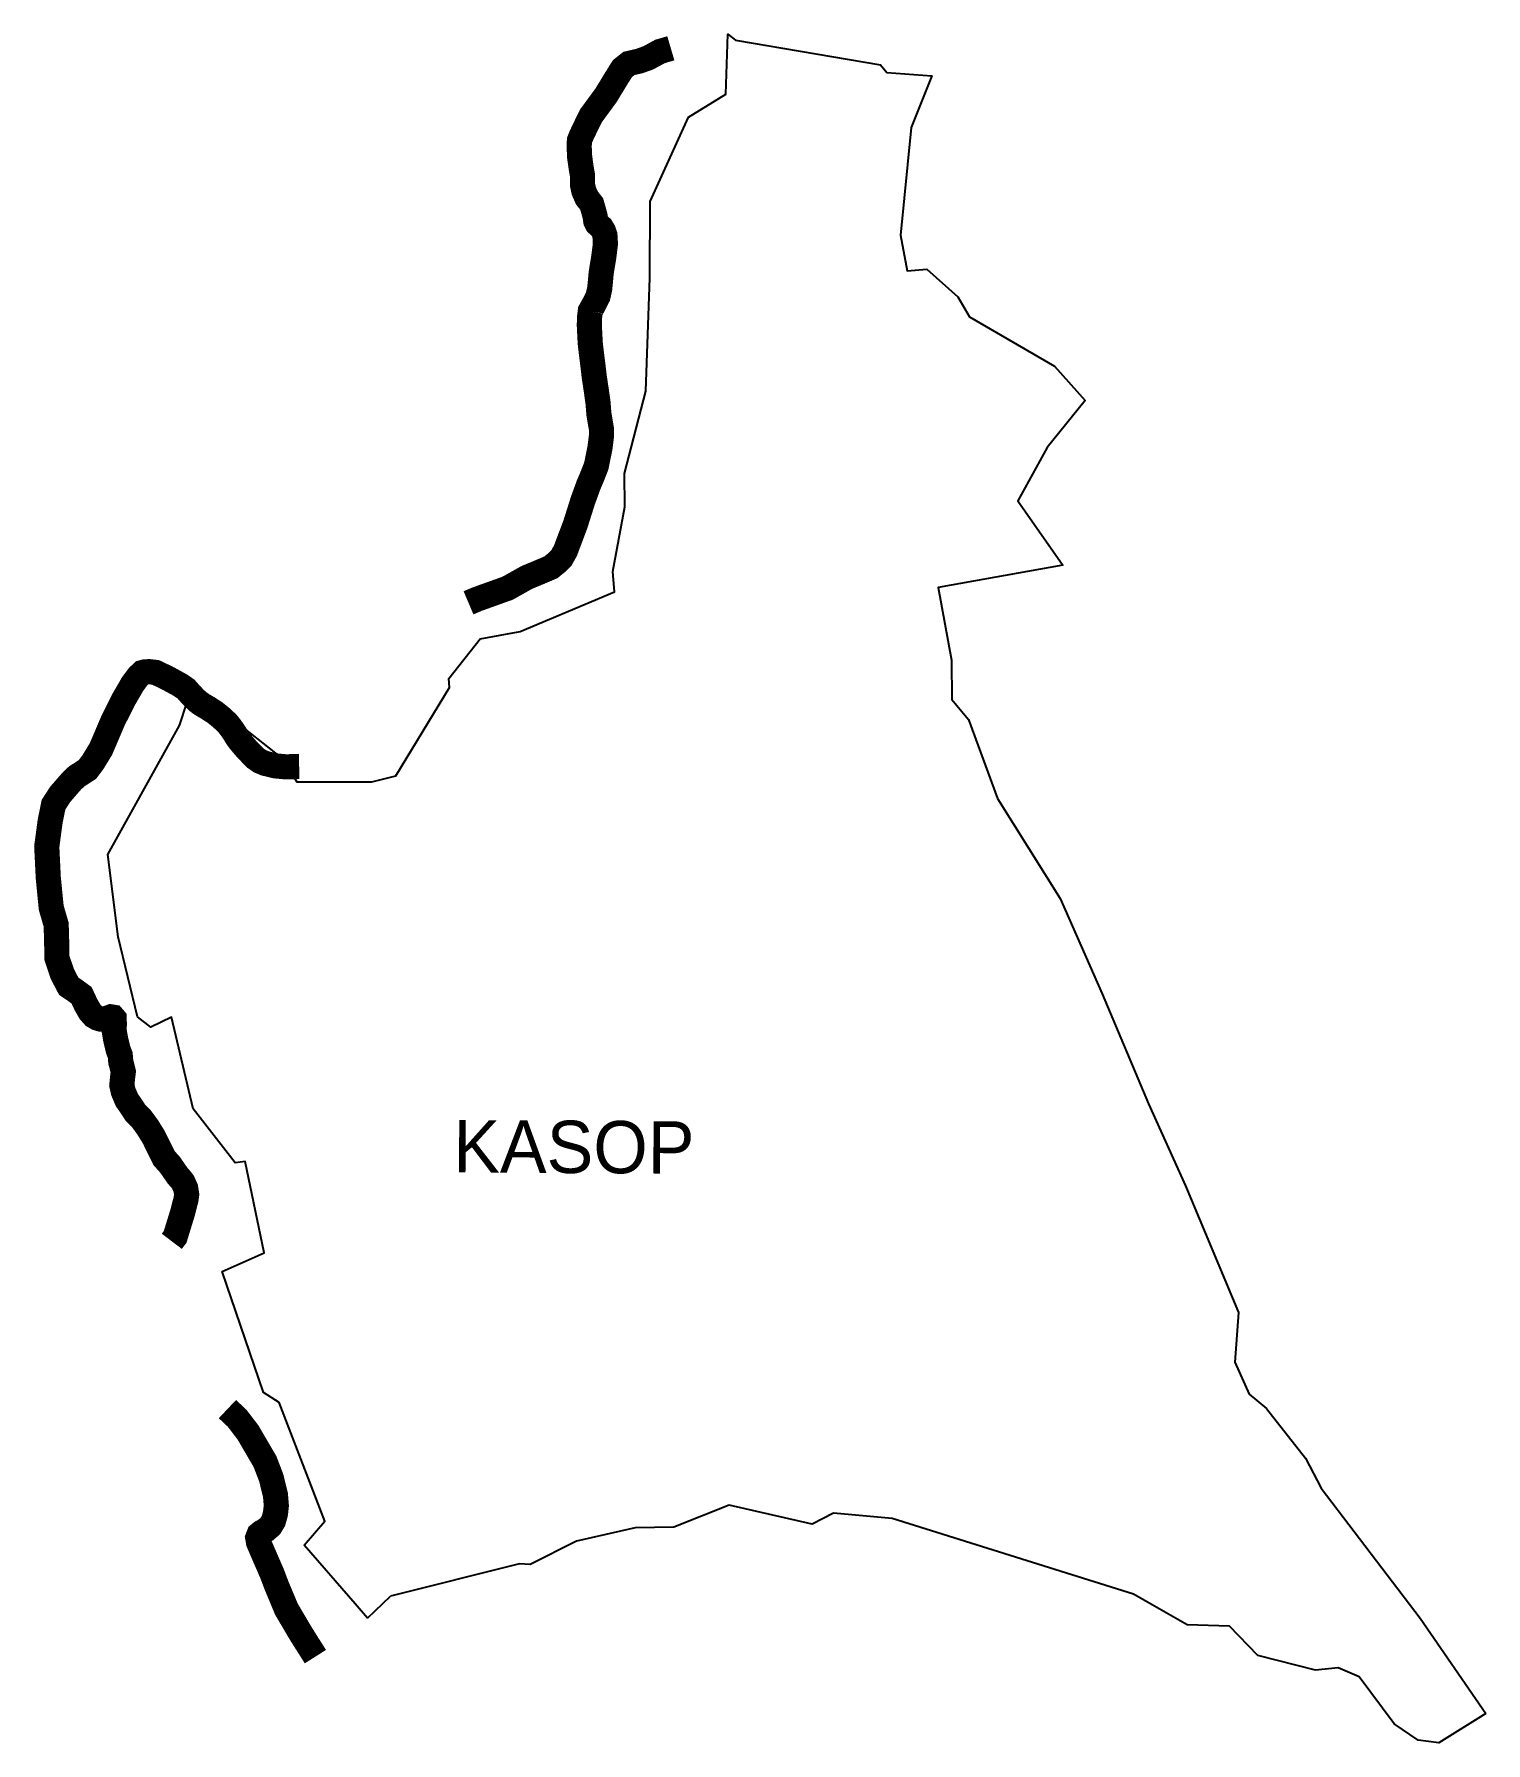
# Model space of a CAD drawing. Header units: metres. Extents: x 317059 to 319946, y 1873074 to 1876473.
import ezdxf

# ---------------------------------------------------------------- set-up
doc = ezdxf.new("R2010")
doc.units = ezdxf.units.M
for name, color, linetype in [('NATURALLY PROTECTED', 3, 'Continuous'), ('village', 3, 'Continuous'), ('VILLAGE NAME', 250, 'Continuous')]:
    doc.layers.add(name, color=color, linetype=linetype)
doc.styles.get("Standard").update_dxf_attribs({"font": 'Cambria Math.ttf'})

msp = doc.modelspace()

# ---------------------------------------------------------------- linework, layer by layer
at = {"layer": 'NATURALLY PROTECTED', "color": 116, "true_color": 0x136734, "const_width": 50, "flags": 128}
for points in [[(318325.5, 1876444.5), (318304.1, 1876438.2), (318280.5, 1876425.4), (318263.3, 1876419.2), (318242.1, 1876414.3), (318229.4, 1876404.2), (318215.6, 1876382.3), (318196.8, 1876351.2), (318167.2, 1876310.9), (318159, 1876294.7), (318147.7, 1876271), (318143.7, 1876261.1), (318143.2, 1876248.2), (318144.2, 1876227.8), (318147.2, 1876206.3), (318149.7, 1876192.3), (318149.9, 1876172.5), (318152.5, 1876160.6), (318158.5, 1876147), (318168.1, 1876134.7), (318171.6, 1876122.5), (318174.9, 1876110.4), (318176.2, 1876100.8), (318179, 1876095.4), (318187.1, 1876088.3), (318191.4, 1876081.3), (318194.4, 1876072.7), (318195.4, 1876055.5), (318192.1, 1876029), (318187, 1875997.8), (318185.5, 1875981.3), (318184, 1875965.9), (318180.5, 1875950.7), (318172.4, 1875934.7), (318165.4, 1875922.1), (318165.2, 1875920.3)], [(318165.2, 1875920.3), (318163.9, 1875910.2), (318163.4, 1875893.6), (318165.2, 1875857.9), (318167.5, 1875838.3), (318170, 1875818.2), (318173.2, 1875791), (318177.2, 1875764.2), (318180.7, 1875739.4), (318182.4, 1875717.5), (318187.5, 1875687.2), (318187.6, 1875673.6), (318184.5, 1875649.5), (318177.2, 1875613.5), (318169.7, 1875594.3), (318161.8, 1875575.6), (318150.7, 1875545.2), (318135.6, 1875497.4), (318115.9, 1875445.2), (318107.5, 1875430.2), (318098.8, 1875421.7), (318086.9, 1875412.1), (318061.1, 1875401.1), (318039.3, 1875392.1), (318001, 1875370.6), (317940.3, 1875348.8), (317923.1, 1875341.5)], [(317586.3, 1875015.9), (317580.8, 1875015.8), (317559.2, 1875015.3), (317538.6, 1875017.2), (317518.8, 1875022.1), (317508.4, 1875026.3), (317499.2, 1875032.8), (317481.6, 1875050.7), (317467.5, 1875067.5), (317463.2, 1875073.3), (317458, 1875082), (317451.2, 1875091.9), (317443.6, 1875101.7), (317431.5, 1875113), (317419.3, 1875122.9), (317406, 1875131.6), (317393, 1875139.2), (317384.2, 1875145.6), (317383.6, 1875146.2), (317376.9, 1875152.8), (317368.9, 1875161.2), (317361.3, 1875169.9), (317350, 1875177.7), (317324.5, 1875191.7), (317300.7, 1875203.1), (317287.7, 1875204.6), (317279.2, 1875204.1), (317274.4, 1875202.8), (317266.8, 1875195.6), (317255.3, 1875180.4), (317237.6, 1875149.8), (317216.4, 1875107.8), (317192, 1875050.6), (317175.8, 1875024.1), (317165.3, 1875010.1), (317157.9, 1875005.3), (317143.8, 1874996.2), (317134.4, 1874987.4), (317111.1, 1874960.6), (317097.8, 1874940.1), (317091.2, 1874908), (317084.3, 1874856.6), (317087.3, 1874794.8), (317093.2, 1874734.8), (317103, 1874701.4), (317104, 1874667.1), (317104.5, 1874635.2), (317115.2, 1874603.4), (317128, 1874578.9), (317140, 1874570.8), (317153.5, 1874560.9), (317162.1, 1874542.5), (317170.4, 1874528), (317177.9, 1874519.6), (317184.7, 1874515.6), (317192, 1874513.4), (317200.1, 1874513.9), (317208.6, 1874516.8), (317211.9, 1874518), (317216.1, 1874517.3), (317218.4, 1874514.6), (317218.4, 1874511.2), (317218.7, 1874504.7), (317218.3, 1874490.8), (317221, 1874474.8), (317226.3, 1874452.5), (317230.4, 1874441.9), (317231.5, 1874428.5), (317234.8, 1874415.8), (317236.6, 1874408.8), (317235.1, 1874397.3), (317233.6, 1874382), (317236.4, 1874369.6), (317243.7, 1874352.3), (317249.9, 1874343.6), (317261, 1874326.7), (317272.6, 1874315.1), (317284.5, 1874299), (317296.9, 1874279), (317307.7, 1874257.1), (317318.1, 1874236.4), (317329.8, 1874223.4), (317344.5, 1874202), (317351.7, 1874194), (317353.4, 1874191.7)], [(317353.4, 1874191.7), (317355.1, 1874189.4), (317360.6, 1874177), (317362.6, 1874164.5), (317361.2, 1874154.8), (317354.6, 1874129), (317339.6, 1874080.2), (317333, 1874071.5)], [(317443.6, 1873737.8), (317463.1, 1873719.4), (317484.8, 1873690.9), (317502.5, 1873660.5), (317518.4, 1873633.3), (317530.7, 1873601.1), (317539.1, 1873567.3), (317540.9, 1873545.7), (317539, 1873529.2), (317535, 1873515.1), (317528.9, 1873505.1), (317520.2, 1873497.6), (317511.6, 1873492.8), (317506.6, 1873488.7), (317503.9, 1873481.9), (317505.5, 1873472.7), (317513.8, 1873453.2), (317532.3, 1873410.7), (317541.5, 1873386.4), (317561.1, 1873339.6), (317590, 1873290.6), (317618.6, 1873245.4)]]:
    msp.add_lwpolyline(points, dxfattribs=at)
at = {"layer": 'NATURALLY PROTECTED', "const_width": 50, "flags": 128}
msp.add_lwpolyline([(318325.5, 1876444.5), (318325.5, 1876444.5)], close=True, dxfattribs=at)
at = {"layer": 'village', "flags": 128}
msp.add_lwpolyline([(317722.2, 1873322.1), (317767.7, 1873365.8)], dxfattribs=at)
at = {"layer": 'village', "color": 3, "true_color": 0x00ff00}
for points in [[(317722.2, 1873322.1, 0), (317697.8, 1873350.2, 0), (317596, 1873467.4, 0), (317637.4, 1873514.8, 0), (317546.2, 1873751, 0), (317515.6, 1873771.1, 0), (317433.3, 1874011.4, 0), (317516.7, 1874048.6, 0), (317478.8, 1874230, 0), (317459.1, 1874227.6, 0), (317375.5, 1874334.8, 0), (317332.2, 1874517.2, 0), (317291, 1874497.4, 0), (317265, 1874518.2, 0), (317226, 1874677.2, 0), (317205.8, 1874841.2, 0), (317348.3, 1875097.5, 0), (317363.4, 1875144.1, 0), (317447.6, 1875114.4, 0), (317552, 1875032.2, 0), (317581.9, 1874985.4, 0), (317730.7, 1874985.6, 0), (317778.5, 1874997.4, 0), (317885.4, 1875172.9, 0), (317883.7, 1875190.9, 0), (317946.1, 1875269.6, 0), (318025.7, 1875284.3, 0), (318213.4, 1875363.3, 0), (318210.2, 1875403.6, 0), (318233.9, 1875532.2, 0), (318233.4, 1875598.7, 0), (318275.6, 1875762.6, 0), (318283.7, 1875987.7, 0), (318284.7, 1876139.7, 0), (318360.8, 1876307.6, 0), (318435.2, 1876353.2, 0), (318439.1, 1876472.5, 0), (318453.9, 1876460.5, 0), (318742.4, 1876411.6, 0), (318755.2, 1876396.1, 0), (318844.4, 1876389.5, 0), (318803.7, 1876286.8, 0), (318782.1, 1876072.7, 0), (318795.3, 1876001.5, 0), (318834.6, 1876005.4, 0), (318896, 1875950.1, 0), (318919.5, 1875910.4, 0), (319088.4, 1875812.1, 0), (319149.4, 1875743.7, 0), (319074, 1875650.2, 0), (319015.7, 1875544.3, 0), (319105.1, 1875416.7, 0), (318856.9, 1875371.7, 0), (318883.9, 1875227.3, 0), (318884.1, 1875149.3, 0), (318917.6, 1875109.1, 0), (318975.3, 1874952.3, 0), (319099.9, 1874753.4, 0), (319183.7, 1874563.9, 0), (319275.5, 1874345, 0), (319349.2, 1874181.6, 0), (319454.4, 1873930.2, 0), (319446.9, 1873830.9, 0), (319475.5, 1873767.2, 0), (319510.2, 1873739.1, 0), (319588.1, 1873640.1, 0), (319619.2, 1873580.8, 0), (319815.7, 1873321.8, 0), (319946.4, 1873132.2, 0)], [(319946.4, 1873132.2, 0), (319853.2, 1873074, 0), (319811.6, 1873079.5, 0), (319764.1, 1873111.5, 0), (319694.7, 1873205.3, 0), (319653, 1873223, 0), (319607.9, 1873218.4, 0), (319493.1, 1873247.9, 0), (319436.7, 1873306.1, 0), (319352.6, 1873308.5, 0), (319245.7, 1873369.9, 0), (318765.8, 1873520, 0), (318649, 1873530.6, 0), (318606.5, 1873509.1, 0), (318441.6, 1873546.8, 0), (318331.3, 1873503.1, 0), (318254.7, 1873501.7, 0), (318137.9, 1873475.1, 0), (318045.5, 1873429, 0), (318024.8, 1873430.2, 0), (317767.7, 1873365.8, 0)]]:
    msp.add_polyline3d(points, dxfattribs=at)

# ---------------------------------------------------------------- texts
at = {"layer": 'VILLAGE NAME', "insert": (317893.3, 1874312.7), "char_height": 104.042, "attachment_point": 1, "rotation": 359.6762}
msp.add_mtext_dynamic_manual_height_columns('{\\fMangal|b0|i0|c0|p18;KASOP}', width=108.17, gutter_width=520.2, heights=[0], dxfattribs=at)

doc.saveas('drawing.dxf')
